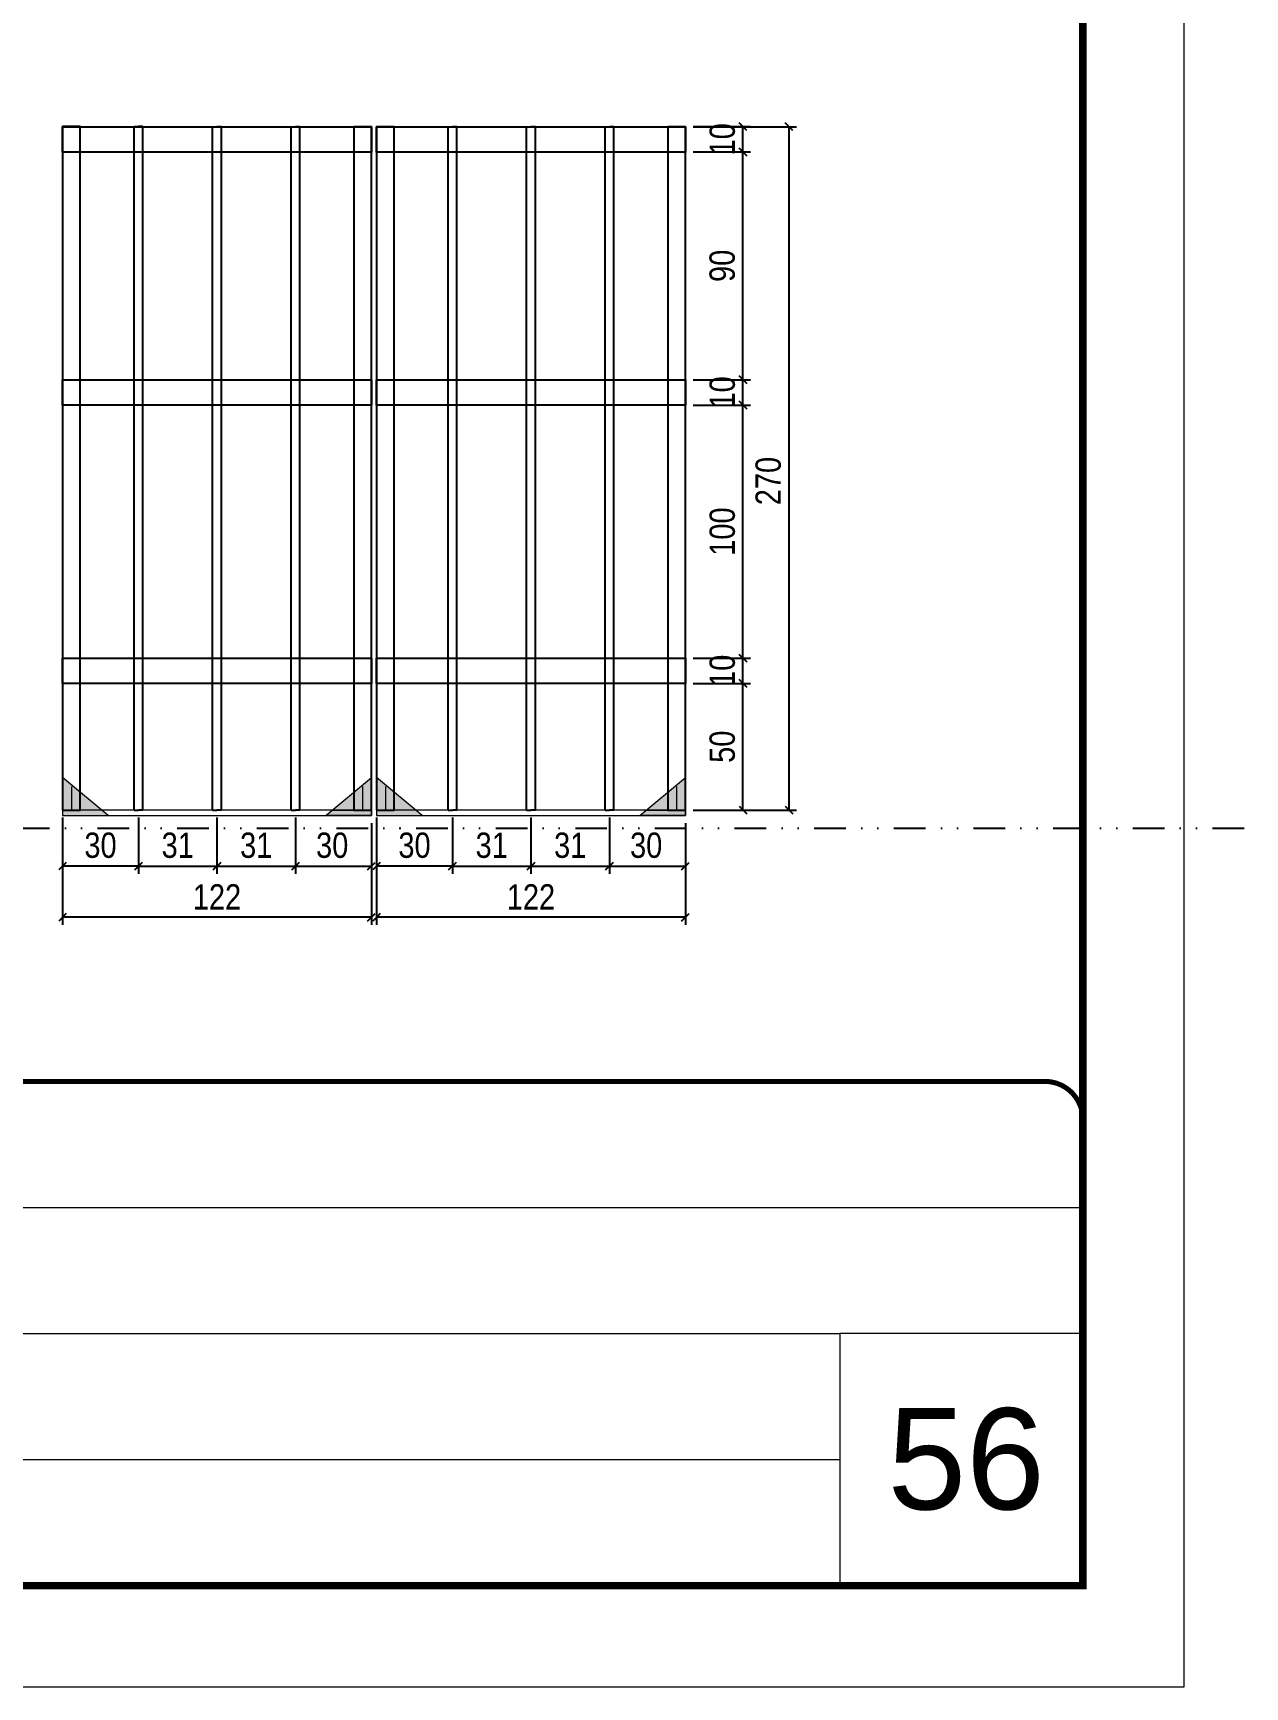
# Model space of a CAD drawing. Header units: millimetres. Extents: x 13777 to 27878, y -21631 to 6985.
# Drawn here: x 20199 to 20677, y -8997 to -8343 of the extents above; entities that cross this region are included whole.
import ezdxf

# ---------------------------------------------------------------- set-up
doc = ezdxf.new("R2010")
doc.units = ezdxf.units.MM
for name, pattern in [('CONTINUO', [0]), ('DASHED', [0.75, 0.5, -0.25]), ('DIVIDE2', [0.625, 0.25, -0.125, 0, -0.125, 0, -0.125]), ('HIDDEN', [0.375, 0.25, -0.125])]:
    doc.linetypes.add(name, pattern=pattern)
for name, color, linetype, lineweight in [('CARIMBO', 255, 'Continuous', 9), ('Folhas', 255, 'Continuous', 9), ('Madeira', 126, 'Continuous', 18), ('Sarr 2.2x7', 40, 'Continuous', 9), ('SARRAFO DE PRESSAO', 251, 'DASHED', 9)]:
    doc.layers.add(name, color=color, linetype=linetype, lineweight=lineweight)
for name, color, linetype in [('COTA', 241, 'Continuous'), ('Nível', 160, 'Continuous'), ('SARR_2.2x10', 60, 'Continuous'), ('SARR_3.5x7', 81, 'Continuous'), ('SARR_7x7', 40, 'Continuous')]:
    doc.layers.add(name, color=color, linetype=linetype)
doc.styles.add('ARIAL', font='arial.ttf')
doc.styles.add('COTA TECNICA', font='techl___.ttf', dxfattribs={"height": 10})
doc.dimstyles.new('PAINEL', dxfattribs={"dimtxt": 10, "dimasz": 3, "dimexe": 3, "dimexo": 3, "dimgap": 3, "dimtad": 1, "dimdec": 1, "dimzin": 12, "dimdsep": 46, "dimtxsty": 'COTA TECNICA', "dimblk1": 'OBLIQUE', "dimblk2": 'OBLIQUE', "dimsah": 1, "dimcen": 0.9, "dimclrd": 4, "dimclre": 4, "dimclrt": 240, "dimadec": 1, "dimazin": 3, "dimtfac": 1, "dimtdec": 1, "dimtmove": 0, "dimatfit": 3, "dimfxl": 1, "dimtolj": 1, "dimtzin": 12, "dimarcsym": 0})

# ---------------------------------------------------------------- blocks, each defined once
blk = doc.blocks.new('9999999999')
at = {"color": 30, "linetype": 'CONTINUO'}
for p, q in [((98564.56, 34379.64), (99583.98, 34379.64)), ((98564.56, 34329.83), (99487.98, 34329.83)), ((99583.98, 34329.83), (99487.98, 34329.83)), ((99487.98, 34329.83), (99487.98, 34230.21)), ((98564.56, 34280.02), (99487.98, 34280.02))]:
    blk.add_line(p, q, dxfattribs=at)
at = {"color": 30, "linetype": 'CONTINUO', "const_width": 2}
blk.add_lwpolyline([(99583.98, 34230.21), (99583.98, 34414.45, 0.414214), (99568.98, 34429.45), (98228.98, 34429.45, 0.414214), (98213.98, 34414.45), (98213.98, 34245.21, 0.414214), (98228.98, 34230.21), (99583.98, 34230.21)], format="xyb", dxfattribs=at)
at = {"layer": 'Folhas'}
blk.add_lwpolyline([(98138.98, 34190.21), (99623.98, 34190.21), (99623.98, 35240.21), (98138.98, 35240.21)], close=True, dxfattribs=at)
at = {"layer": 'Folhas', "color": 30, "const_width": 3}
blk.add_lwpolyline([(98213.98, 34230.21), (99583.98, 34230.21), (99583.98, 35200.21), (98213.98, 35200.21)], close=True, dxfattribs=at)
blk = doc.blocks.new('_Oblique')
at = {"color": 0, "linetype": 'ByBlock', "lineweight": -2}
blk.add_line((-0.5, -0.5), (0.5, 0.5), dxfattribs=at)
blk = doc.blocks.new('*D2419')
at = {"layer": 'COTA', "color": 4, "lineweight": -2, "transparency": 16777216}
for p, q in [((20334.53, -8668.47), (20334.53, -8695.64)), ((20456.53, -8668.47), (20456.53, -8695.64)), ((20456.53, -8692.64), (20334.53, -8692.64))]:
    blk.add_line(p, q, dxfattribs=at)
at = {"layer": 'Defpoints', "color": 0, "transparency": 16777216}
for p in [(20334.53, -8665.47), (20456.53, -8665.47), (20334.53, -8692.64)]:
    blk.add_point(p, dxfattribs=at)
at = {"layer": 'COTA', "color": 4, "lineweight": -2, "transparency": 16777216, "xscale": 3, "yscale": 3, "zscale": 3, "rotation": 180}
blk.add_blockref('_Oblique', (20334.53, -8692.64), dxfattribs=at)
at = {"layer": 'COTA', "color": 4, "lineweight": -2, "transparency": 16777216, "xscale": 3, "yscale": 3, "zscale": 3}
blk.add_blockref('_Oblique', (20456.53, -8692.64), dxfattribs=at)
at = {"layer": 'COTA', "color": 240, "transparency": 16777216, "insert": (20395.53, -8684.59), "char_height": 10, "attachment_point": 5, "style": 'COTA TECNICA'}
blk.add_mtext('\\A1;122', dxfattribs=at)
blk = doc.blocks.new('*D2420')
at = {"layer": 'COTA', "color": 4, "lineweight": -2, "transparency": 16777216}
for p, q in [((20334.53, -8653.27), (20334.53, -8675.47)), ((20364.53, -8653.27), (20364.53, -8675.47)), ((20364.53, -8672.47), (20334.53, -8672.47))]:
    blk.add_line(p, q, dxfattribs=at)
at = {"layer": 'Defpoints', "color": 0, "transparency": 16777216}
for p in [(20334.53, -8650.27), (20364.53, -8650.27), (20334.53, -8672.47)]:
    blk.add_point(p, dxfattribs=at)
at = {"layer": 'COTA', "color": 4, "lineweight": -2, "transparency": 16777216, "xscale": 3, "yscale": 3, "zscale": 3, "rotation": 180}
blk.add_blockref('_Oblique', (20334.53, -8672.47), dxfattribs=at)
at = {"layer": 'COTA', "color": 4, "lineweight": -2, "transparency": 16777216, "xscale": 3, "yscale": 3, "zscale": 3}
blk.add_blockref('_Oblique', (20364.53, -8672.47), dxfattribs=at)
at = {"layer": 'COTA', "color": 240, "transparency": 16777216, "insert": (20349.53, -8664.25), "char_height": 10, "attachment_point": 5, "style": 'COTA TECNICA'}
blk.add_mtext('\\A1;30', dxfattribs=at)
blk = doc.blocks.new('*D2421')
at = {"layer": 'COTA', "color": 4, "lineweight": -2, "transparency": 16777216}
for p, q in [((20426.53, -8653.27), (20426.53, -8675.47)), ((20456.53, -8655.47), (20456.53, -8675.47)), ((20426.53, -8672.47), (20456.53, -8672.47))]:
    blk.add_line(p, q, dxfattribs=at)
at = {"layer": 'Defpoints', "color": 0, "transparency": 16777216}
for p in [(20426.53, -8650.27), (20456.53, -8652.47), (20456.53, -8672.47)]:
    blk.add_point(p, dxfattribs=at)
at = {"layer": 'COTA', "color": 4, "lineweight": -2, "transparency": 16777216, "xscale": 3, "yscale": 3, "zscale": 3, "rotation": 180}
blk.add_blockref('_Oblique', (20426.53, -8672.47), dxfattribs=at)
at = {"layer": 'COTA', "color": 4, "lineweight": -2, "transparency": 16777216, "xscale": 3, "yscale": 3, "zscale": 3}
blk.add_blockref('_Oblique', (20456.53, -8672.47), dxfattribs=at)
at = {"layer": 'COTA', "color": 240, "transparency": 16777216, "insert": (20441.03, -8664.25), "char_height": 10, "attachment_point": 5, "style": 'COTA TECNICA'}
blk.add_mtext('\\A1;30', dxfattribs=at)
blk = doc.blocks.new('*D2422')
at = {"layer": 'COTA', "color": 4, "lineweight": -2, "transparency": 16777216}
for p, q in [((20364.53, -8653.27), (20364.53, -8675.47)), ((20395.53, -8653.27), (20395.53, -8675.47)), ((20364.53, -8672.47), (20395.53, -8672.47))]:
    blk.add_line(p, q, dxfattribs=at)
at = {"layer": 'Defpoints', "color": 0, "transparency": 16777216}
for p in [(20364.53, -8650.27), (20395.53, -8650.27), (20395.53, -8672.47)]:
    blk.add_point(p, dxfattribs=at)
at = {"layer": 'COTA', "color": 4, "lineweight": -2, "transparency": 16777216, "xscale": 3, "yscale": 3, "zscale": 3, "rotation": 180}
blk.add_blockref('_Oblique', (20364.53, -8672.47), dxfattribs=at)
at = {"layer": 'COTA', "color": 4, "lineweight": -2, "transparency": 16777216, "xscale": 3, "yscale": 3, "zscale": 3}
blk.add_blockref('_Oblique', (20395.53, -8672.47), dxfattribs=at)
at = {"layer": 'COTA', "color": 240, "transparency": 16777216, "insert": (20380.03, -8664.25), "char_height": 10, "attachment_point": 5, "style": 'COTA TECNICA'}
blk.add_mtext('\\A1;31', dxfattribs=at)
blk = doc.blocks.new('*D2423')
at = {"layer": 'COTA', "color": 4, "lineweight": -2, "transparency": 16777216}
for p, q in [((20459.53, -8600.27), (20482.23, -8600.27)), ((20479.23, -8650.27), (20479.23, -8600.27)), ((20459.53, -8650.27), (20482.23, -8650.27))]:
    blk.add_line(p, q, dxfattribs=at)
at = {"layer": 'Defpoints', "color": 0, "transparency": 16777216}
for p in [(20456.53, -8600.27), (20479.23, -8600.27), (20456.53, -8650.27)]:
    blk.add_point(p, dxfattribs=at)
at = {"layer": 'COTA', "color": 4, "lineweight": -2, "transparency": 16777216, "xscale": 3, "yscale": 3, "zscale": 3}
for p, rotation in [((20479.23, -8600.27), 90), ((20479.23, -8650.27), 270)]:
    blk.add_blockref('_Oblique', p, dxfattribs=dict(at, rotation=rotation))
at = {"layer": 'COTA', "color": 240, "transparency": 16777216, "insert": (20471.12, -8625.27), "char_height": 10, "attachment_point": 5, "rotation": 90, "style": 'COTA TECNICA'}
blk.add_mtext('\\A1;50', dxfattribs=at)
blk = doc.blocks.new('*D2424')
at = {"layer": 'COTA', "color": 4, "lineweight": -2, "transparency": 16777216}
for p, q in [((20395.53, -8653.27), (20395.53, -8675.47)), ((20426.53, -8653.27), (20426.53, -8675.47)), ((20395.53, -8672.47), (20426.53, -8672.47))]:
    blk.add_line(p, q, dxfattribs=at)
at = {"layer": 'Defpoints', "color": 0, "transparency": 16777216}
for p in [(20395.53, -8650.27), (20426.53, -8650.27), (20426.53, -8672.47)]:
    blk.add_point(p, dxfattribs=at)
at = {"layer": 'COTA', "color": 4, "lineweight": -2, "transparency": 16777216, "xscale": 3, "yscale": 3, "zscale": 3, "rotation": 180}
blk.add_blockref('_Oblique', (20395.53, -8672.47), dxfattribs=at)
at = {"layer": 'COTA', "color": 4, "lineweight": -2, "transparency": 16777216, "xscale": 3, "yscale": 3, "zscale": 3}
blk.add_blockref('_Oblique', (20426.53, -8672.47), dxfattribs=at)
at = {"layer": 'COTA', "color": 240, "transparency": 16777216, "insert": (20411.03, -8664.25), "char_height": 10, "attachment_point": 5, "style": 'COTA TECNICA'}
blk.add_mtext('\\A1;31', dxfattribs=at)
blk = doc.blocks.new('*D2425')
at = {"layer": 'COTA', "color": 4, "lineweight": -2, "transparency": 16777216}
for p, q in [((20459.53, -8590.27), (20482.23, -8590.27)), ((20479.23, -8600.27), (20479.23, -8590.27)), ((20459.53, -8600.27), (20482.23, -8600.27))]:
    blk.add_line(p, q, dxfattribs=at)
at = {"layer": 'Defpoints', "color": 0, "transparency": 16777216}
for p in [(20456.53, -8590.27), (20479.23, -8590.27), (20456.53, -8600.27)]:
    blk.add_point(p, dxfattribs=at)
at = {"layer": 'COTA', "color": 4, "lineweight": -2, "transparency": 16777216, "xscale": 3, "yscale": 3, "zscale": 3}
for p, rotation in [((20479.23, -8590.27), 90), ((20479.23, -8600.27), 270)]:
    blk.add_blockref('_Oblique', p, dxfattribs=dict(at, rotation=rotation))
at = {"layer": 'COTA', "color": 240, "transparency": 16777216, "insert": (20471.13, -8595.27), "char_height": 10, "attachment_point": 5, "rotation": 90, "style": 'COTA TECNICA'}
blk.add_mtext('\\A1;10', dxfattribs=at)
blk = doc.blocks.new('*D2426')
at = {"layer": 'COTA', "color": 4, "lineweight": -2, "transparency": 16777216}
for p, q in [((20459.53, -8490.27), (20482.23, -8490.27)), ((20479.23, -8590.27), (20479.23, -8490.27)), ((20459.53, -8590.27), (20482.23, -8590.27))]:
    blk.add_line(p, q, dxfattribs=at)
at = {"layer": 'Defpoints', "color": 0, "transparency": 16777216}
for p in [(20456.53, -8490.27), (20479.23, -8490.27), (20456.53, -8590.27)]:
    blk.add_point(p, dxfattribs=at)
at = {"layer": 'COTA', "color": 4, "lineweight": -2, "transparency": 16777216, "xscale": 3, "yscale": 3, "zscale": 3}
for p, rotation in [((20479.23, -8490.27), 90), ((20479.23, -8590.27), 270)]:
    blk.add_blockref('_Oblique', p, dxfattribs=dict(at, rotation=rotation))
at = {"layer": 'COTA', "color": 240, "transparency": 16777216, "insert": (20471.13, -8540.27), "char_height": 10, "attachment_point": 5, "rotation": 90, "style": 'COTA TECNICA'}
blk.add_mtext('\\A1;100', dxfattribs=at)
blk = doc.blocks.new('*D2427')
at = {"layer": 'COTA', "color": 4, "lineweight": -2, "transparency": 16777216}
for p, q in [((20459.53, -8480.27), (20482.23, -8480.27)), ((20479.23, -8490.27), (20479.23, -8480.27)), ((20459.53, -8490.27), (20482.23, -8490.27))]:
    blk.add_line(p, q, dxfattribs=at)
at = {"layer": 'Defpoints', "color": 0, "transparency": 16777216}
for p in [(20456.53, -8480.27), (20479.23, -8480.27), (20456.53, -8490.27)]:
    blk.add_point(p, dxfattribs=at)
at = {"layer": 'COTA', "color": 4, "lineweight": -2, "transparency": 16777216, "xscale": 3, "yscale": 3, "zscale": 3}
for p, rotation in [((20479.23, -8480.27), 90), ((20479.23, -8490.27), 270)]:
    blk.add_blockref('_Oblique', p, dxfattribs=dict(at, rotation=rotation))
at = {"layer": 'COTA', "color": 240, "transparency": 16777216, "insert": (20471.13, -8485.27), "char_height": 10, "attachment_point": 5, "rotation": 90, "style": 'COTA TECNICA'}
blk.add_mtext('\\A1;10', dxfattribs=at)
blk = doc.blocks.new('*D2428')
at = {"layer": 'COTA', "color": 4, "lineweight": -2, "transparency": 16777216}
for p, q in [((20459.53, -8390.27), (20482.23, -8390.27)), ((20479.23, -8480.27), (20479.23, -8390.27)), ((20459.53, -8480.27), (20482.23, -8480.27))]:
    blk.add_line(p, q, dxfattribs=at)
at = {"layer": 'Defpoints', "color": 0, "transparency": 16777216}
for p in [(20456.53, -8390.27), (20479.23, -8390.27), (20456.53, -8480.27)]:
    blk.add_point(p, dxfattribs=at)
at = {"layer": 'COTA', "color": 4, "lineweight": -2, "transparency": 16777216, "xscale": 3, "yscale": 3, "zscale": 3}
for p, rotation in [((20479.23, -8390.27), 90), ((20479.23, -8480.27), 270)]:
    blk.add_blockref('_Oblique', p, dxfattribs=dict(at, rotation=rotation))
at = {"layer": 'COTA', "color": 240, "transparency": 16777216, "insert": (20471.1, -8435.27), "char_height": 10, "attachment_point": 5, "rotation": 90, "style": 'COTA TECNICA'}
blk.add_mtext('\\A1;90', dxfattribs=at)
blk = doc.blocks.new('*D2429')
at = {"layer": 'COTA', "color": 4, "lineweight": -2, "transparency": 16777216}
for p, q in [((20459.53, -8380.27), (20482.23, -8380.27)), ((20479.23, -8390.27), (20479.23, -8380.27)), ((20459.53, -8390.27), (20482.23, -8390.27))]:
    blk.add_line(p, q, dxfattribs=at)
at = {"layer": 'Defpoints', "color": 0, "transparency": 16777216}
for p in [(20456.53, -8380.27), (20479.23, -8380.27), (20456.53, -8390.27)]:
    blk.add_point(p, dxfattribs=at)
at = {"layer": 'COTA', "color": 4, "lineweight": -2, "transparency": 16777216, "xscale": 3, "yscale": 3, "zscale": 3}
for p, rotation in [((20479.23, -8380.27), 90), ((20479.23, -8390.27), 270)]:
    blk.add_blockref('_Oblique', p, dxfattribs=dict(at, rotation=rotation))
at = {"layer": 'COTA', "color": 240, "transparency": 16777216, "insert": (20471.13, -8385.27), "char_height": 10, "attachment_point": 5, "rotation": 90, "style": 'COTA TECNICA'}
blk.add_mtext('\\A1;10', dxfattribs=at)
blk = doc.blocks.new('*D2435')
at = {"layer": 'COTA', "color": 4, "lineweight": -2, "transparency": 16777216}
for p, q in [((20459.53, -8380.3), (20500.39, -8380.3)), ((20497.39, -8380.3), (20497.39, -8650.27)), ((20459.53, -8650.27), (20500.39, -8650.27))]:
    blk.add_line(p, q, dxfattribs=at)
at = {"layer": 'Defpoints', "color": 0, "transparency": 16777216}
for p in [(20456.53, -8380.3), (20456.53, -8650.27), (20497.39, -8650.27)]:
    blk.add_point(p, dxfattribs=at)
at = {"layer": 'COTA', "color": 4, "lineweight": -2, "transparency": 16777216, "xscale": 3, "yscale": 3, "zscale": 3}
for p, rotation in [((20497.39, -8380.3), 90), ((20497.39, -8650.27), 270)]:
    blk.add_blockref('_Oblique', p, dxfattribs=dict(at, rotation=rotation))
at = {"layer": 'COTA', "color": 240, "transparency": 16777216, "insert": (20489.28, -8520.3), "char_height": 10, "attachment_point": 5, "rotation": 90, "style": 'COTA TECNICA'}
blk.add_mtext('\\A1;270', dxfattribs=at)
blk = doc.blocks.new('*D2430')
at = {"layer": 'COTA', "color": 4, "lineweight": -2, "transparency": 16777216}
for p, q in [((20210.53, -8668.47), (20210.53, -8695.64)), ((20332.53, -8668.47), (20332.53, -8695.64)), ((20332.53, -8692.64), (20210.53, -8692.64))]:
    blk.add_line(p, q, dxfattribs=at)
at = {"layer": 'Defpoints', "color": 0, "transparency": 16777216}
for p in [(20210.53, -8665.47), (20332.53, -8665.47), (20210.53, -8692.64)]:
    blk.add_point(p, dxfattribs=at)
at = {"layer": 'COTA', "color": 4, "lineweight": -2, "transparency": 16777216, "xscale": 3, "yscale": 3, "zscale": 3, "rotation": 180}
blk.add_blockref('_Oblique', (20210.53, -8692.64), dxfattribs=at)
at = {"layer": 'COTA', "color": 4, "lineweight": -2, "transparency": 16777216, "xscale": 3, "yscale": 3, "zscale": 3}
blk.add_blockref('_Oblique', (20332.53, -8692.64), dxfattribs=at)
at = {"layer": 'COTA', "color": 240, "transparency": 16777216, "insert": (20271.53, -8684.59), "char_height": 10, "attachment_point": 5, "style": 'COTA TECNICA'}
blk.add_mtext('\\A1;122', dxfattribs=at)
blk = doc.blocks.new('*D2431')
at = {"layer": 'COTA', "color": 4, "lineweight": -2, "transparency": 16777216}
for p, q in [((20210.53, -8653.27), (20210.53, -8675.47)), ((20240.53, -8653.27), (20240.53, -8675.47)), ((20240.53, -8672.47), (20210.53, -8672.47))]:
    blk.add_line(p, q, dxfattribs=at)
at = {"layer": 'Defpoints', "color": 0, "transparency": 16777216}
for p in [(20210.53, -8650.27), (20240.53, -8650.27), (20210.53, -8672.47)]:
    blk.add_point(p, dxfattribs=at)
at = {"layer": 'COTA', "color": 4, "lineweight": -2, "transparency": 16777216, "xscale": 3, "yscale": 3, "zscale": 3, "rotation": 180}
blk.add_blockref('_Oblique', (20210.53, -8672.47), dxfattribs=at)
at = {"layer": 'COTA', "color": 4, "lineweight": -2, "transparency": 16777216, "xscale": 3, "yscale": 3, "zscale": 3}
blk.add_blockref('_Oblique', (20240.53, -8672.47), dxfattribs=at)
at = {"layer": 'COTA', "color": 240, "transparency": 16777216, "insert": (20225.53, -8664.25), "char_height": 10, "attachment_point": 5, "style": 'COTA TECNICA'}
blk.add_mtext('\\A1;30', dxfattribs=at)
blk = doc.blocks.new('*D2432')
at = {"layer": 'COTA', "color": 4, "lineweight": -2, "transparency": 16777216}
for p, q in [((20302.53, -8653.27), (20302.53, -8675.47)), ((20332.53, -8655.47), (20332.53, -8675.47)), ((20302.53, -8672.47), (20332.53, -8672.47))]:
    blk.add_line(p, q, dxfattribs=at)
at = {"layer": 'Defpoints', "color": 0, "transparency": 16777216}
for p in [(20302.53, -8650.27), (20332.53, -8652.47), (20332.53, -8672.47)]:
    blk.add_point(p, dxfattribs=at)
at = {"layer": 'COTA', "color": 4, "lineweight": -2, "transparency": 16777216, "xscale": 3, "yscale": 3, "zscale": 3, "rotation": 180}
blk.add_blockref('_Oblique', (20302.53, -8672.47), dxfattribs=at)
at = {"layer": 'COTA', "color": 4, "lineweight": -2, "transparency": 16777216, "xscale": 3, "yscale": 3, "zscale": 3}
blk.add_blockref('_Oblique', (20332.53, -8672.47), dxfattribs=at)
at = {"layer": 'COTA', "color": 240, "transparency": 16777216, "insert": (20317.03, -8664.25), "char_height": 10, "attachment_point": 5, "style": 'COTA TECNICA'}
blk.add_mtext('\\A1;30', dxfattribs=at)
blk = doc.blocks.new('*D2433')
at = {"layer": 'COTA', "color": 4, "lineweight": -2, "transparency": 16777216}
for p, q in [((20240.53, -8653.27), (20240.53, -8675.47)), ((20271.53, -8653.27), (20271.53, -8675.47)), ((20240.53, -8672.47), (20271.53, -8672.47))]:
    blk.add_line(p, q, dxfattribs=at)
at = {"layer": 'Defpoints', "color": 0, "transparency": 16777216}
for p in [(20240.53, -8650.27), (20271.53, -8650.27), (20271.53, -8672.47)]:
    blk.add_point(p, dxfattribs=at)
at = {"layer": 'COTA', "color": 4, "lineweight": -2, "transparency": 16777216, "xscale": 3, "yscale": 3, "zscale": 3, "rotation": 180}
blk.add_blockref('_Oblique', (20240.53, -8672.47), dxfattribs=at)
at = {"layer": 'COTA', "color": 4, "lineweight": -2, "transparency": 16777216, "xscale": 3, "yscale": 3, "zscale": 3}
blk.add_blockref('_Oblique', (20271.53, -8672.47), dxfattribs=at)
at = {"layer": 'COTA', "color": 240, "transparency": 16777216, "insert": (20256.03, -8664.25), "char_height": 10, "attachment_point": 5, "style": 'COTA TECNICA'}
blk.add_mtext('\\A1;31', dxfattribs=at)
blk = doc.blocks.new('*D2434')
at = {"layer": 'COTA', "color": 4, "lineweight": -2, "transparency": 16777216}
for p, q in [((20271.53, -8653.27), (20271.53, -8675.47)), ((20302.53, -8653.27), (20302.53, -8675.47)), ((20271.53, -8672.47), (20302.53, -8672.47))]:
    blk.add_line(p, q, dxfattribs=at)
at = {"layer": 'Defpoints', "color": 0, "transparency": 16777216}
for p in [(20271.53, -8650.27), (20302.53, -8650.27), (20302.53, -8672.47)]:
    blk.add_point(p, dxfattribs=at)
at = {"layer": 'COTA', "color": 4, "lineweight": -2, "transparency": 16777216, "xscale": 3, "yscale": 3, "zscale": 3, "rotation": 180}
blk.add_blockref('_Oblique', (20271.53, -8672.47), dxfattribs=at)
at = {"layer": 'COTA', "color": 4, "lineweight": -2, "transparency": 16777216, "xscale": 3, "yscale": 3, "zscale": 3}
blk.add_blockref('_Oblique', (20302.53, -8672.47), dxfattribs=at)
at = {"layer": 'COTA', "color": 240, "transparency": 16777216, "insert": (20287.03, -8664.25), "char_height": 10, "attachment_point": 5, "style": 'COTA TECNICA'}
blk.add_mtext('\\A1;31', dxfattribs=at)

msp = doc.modelspace()

# ---------------------------------------------------------------- hatches: boundary and pattern name
at = {"layer": 'Madeira'}
h = msp.add_hatch(color=252, dxfattribs=at)
h.dxf.hatch_style = 2
h.paths.add_polyline_path([(20210.53, -8637.47), (20210.53, -8652.47), (20228.53, -8652.47)])
h = msp.add_hatch(color=252, dxfattribs=at)
h.dxf.hatch_style = 2
h.paths.add_polyline_path([(20332.53, -8637.47), (20332.53, -8652.47), (20314.53, -8652.47)])
h = msp.add_hatch(color=252, dxfattribs=at)
h.dxf.hatch_style = 2
h.paths.add_polyline_path([(20334.53, -8637.47), (20334.53, -8652.47), (20352.53, -8652.47)])
h = msp.add_hatch(color=252, dxfattribs=at)
h.dxf.hatch_style = 2
h.paths.add_polyline_path([(20456.53, -8637.47), (20456.53, -8652.47), (20438.53, -8652.47)])

# ---------------------------------------------------------------- linework, layer by layer
at = {"layer": 'Madeira', "color": 1, "linetype": 'HIDDEN'}
for p, q in [((20214.03, -8640.97), (20214.03, -8650.27)), ((20214.03, -8640.97), (20214.03, -8650.27)), ((20217.53, -8644.47), (20217.53, -8650.27)), ((20329.03, -8640.97), (20329.03, -8650.27)), ((20329.03, -8640.97), (20329.03, -8650.27)), ((20338.03, -8640.97), (20338.03, -8650.27)), ((20338.03, -8640.97), (20338.03, -8650.27)), ((20341.53, -8644.47), (20341.53, -8650.27)), ((20453.03, -8640.97), (20453.03, -8650.27)), ((20453.03, -8640.97), (20453.03, -8650.27)), ((20220.36, -8650.27), (20210.53, -8650.27)), ((20220.36, -8650.27), (20210.53, -8650.27)), ((20226.33, -8650.27), (20210.53, -8650.27)), ((20316.73, -8650.27), (20332.53, -8650.27)), ((20322.7, -8650.27), (20332.53, -8650.27)), ((20322.7, -8650.27), (20332.53, -8650.27)), ((20344.36, -8650.27), (20334.53, -8650.27)), ((20344.36, -8650.27), (20334.53, -8650.27)), ((20350.33, -8650.27), (20334.53, -8650.27)), ((20440.73, -8650.27), (20456.53, -8650.27)), ((20446.7, -8650.27), (20456.53, -8650.27)), ((20446.7, -8650.27), (20456.53, -8650.27))]:
    msp.add_line(p, q, dxfattribs=at)
at = {"layer": 'Madeira'}
for p, q in [((20210.53, -8650.27), (20210.53, -8652.47)), ((20210.53, -8650.27), (20210.53, -8652.47)), ((20210.53, -8650.27), (20210.53, -8652.47)), ((20334.53, -8650.27), (20334.53, -8652.47)), ((20334.53, -8650.27), (20334.53, -8652.47)), ((20334.53, -8650.27), (20334.53, -8652.47))]:
    msp.add_line(p, q, dxfattribs=at)
at = {"layer": 'Madeira', "color": 0}
for points in [[(20210.53, -8637.47), (20210.53, -8652.47), (20228.53, -8652.47), (20210.53, -8637.47)], [(20332.53, -8637.47), (20332.53, -8652.47), (20314.53, -8652.47), (20332.53, -8637.47)], [(20334.53, -8637.47), (20334.53, -8652.47), (20352.53, -8652.47), (20334.53, -8637.47)], [(20456.53, -8637.47), (20456.53, -8652.47), (20438.53, -8652.47), (20456.53, -8637.47)]]:
    msp.add_lwpolyline(points, dxfattribs=at)
at = {"layer": 'Nível', "color": 4, "linetype": 'DIVIDE2', "ltscale": 50}
msp.add_line((13777.11, -8657.47), (21531.15, -8657.47), dxfattribs=at)
at = {"layer": 'Sarr 2.2x7'}
for points in [[(20332.53, -8650.27), (20210.53, -8650.27), (20210.53, -8652.47), (20332.53, -8652.47)], [(20456.53, -8650.27), (20334.53, -8650.27), (20334.53, -8652.47), (20456.53, -8652.47)]]:
    msp.add_lwpolyline(points, close=True, dxfattribs=at)
at = {"layer": 'SARR_2.2x10'}
for points in [[(20210.53, -8380.3), (20332.53, -8380.3), (20332.53, -8390.3), (20210.53, -8390.3)], [(20334.53, -8380.3), (20456.53, -8380.3), (20456.53, -8390.3), (20334.53, -8390.3)], [(20210.53, -8480.3), (20332.53, -8480.3), (20332.53, -8490.3), (20210.53, -8490.3)], [(20334.53, -8480.3), (20456.53, -8480.3), (20456.53, -8490.3), (20334.53, -8490.3)], [(20210.53, -8590.3), (20332.53, -8590.3), (20332.53, -8600.3), (20210.53, -8600.3)], [(20334.53, -8590.3), (20456.53, -8590.3), (20456.53, -8600.3), (20334.53, -8600.3)]]:
    msp.add_lwpolyline(points, close=True, dxfattribs=at)
at = {"layer": 'SARR_3.5x7'}
for p, q in [((20238.78, -8650.27), (20238.78, -8380.27)), ((20238.78, -8380.27), (20240.53, -8380.27)), ((20242.28, -8380.27), (20240.53, -8380.27)), ((20242.28, -8650.27), (20242.28, -8380.27)), ((20269.78, -8650.27), (20269.78, -8380.3)), ((20269.78, -8380.3), (20271.53, -8380.3)), ((20273.28, -8380.3), (20271.53, -8380.3)), ((20273.28, -8650.27), (20273.28, -8380.3)), ((20300.78, -8650.27), (20300.78, -8380.3)), ((20300.78, -8380.3), (20302.53, -8380.3)), ((20304.28, -8380.3), (20302.53, -8380.3)), ((20304.28, -8650.27), (20304.28, -8380.3)), ((20362.78, -8650.27), (20362.78, -8380.3)), ((20362.78, -8380.3), (20364.53, -8380.3)), ((20366.28, -8380.3), (20364.53, -8380.3)), ((20366.28, -8650.27), (20366.28, -8380.3)), ((20393.78, -8650.27), (20393.78, -8380.3)), ((20393.78, -8380.3), (20395.53, -8380.3)), ((20397.28, -8380.3), (20395.53, -8380.3)), ((20397.28, -8650.27), (20397.28, -8380.3)), ((20424.78, -8650.27), (20424.78, -8380.3)), ((20424.78, -8380.3), (20426.53, -8380.3)), ((20428.28, -8380.3), (20426.53, -8380.3)), ((20428.28, -8650.27), (20428.28, -8380.3)), ((20238.78, -8650.27), (20240.53, -8650.27)), ((20242.28, -8650.27), (20240.53, -8650.27)), ((20269.78, -8650.27), (20271.53, -8650.27)), ((20273.28, -8650.27), (20271.53, -8650.27)), ((20300.78, -8650.27), (20302.53, -8650.27)), ((20304.28, -8650.27), (20302.53, -8650.27)), ((20362.78, -8650.27), (20364.53, -8650.27)), ((20366.28, -8650.27), (20364.53, -8650.27)), ((20393.78, -8650.27), (20395.53, -8650.27)), ((20397.28, -8650.27), (20395.53, -8650.27)), ((20424.78, -8650.27), (20426.53, -8650.27)), ((20428.28, -8650.27), (20426.53, -8650.27))]:
    msp.add_line(p, q, dxfattribs=at)
at = {"layer": 'SARR_7x7'}
for points in [[(20210.53, -8650.27), (20217.53, -8650.27), (20217.53, -8380.27), (20210.53, -8380.27)], [(20325.53, -8650.27), (20332.53, -8650.27), (20332.53, -8380.3), (20325.53, -8380.3)], [(20334.53, -8650.27), (20341.53, -8650.27), (20341.53, -8380.3), (20334.53, -8380.3)], [(20449.53, -8650.27), (20456.53, -8650.27), (20456.53, -8380.3), (20449.53, -8380.3)]]:
    msp.add_lwpolyline(points, close=True, dxfattribs=at)

# ---------------------------------------------------------------- block references
at = {"layer": 'SARRAFO DE PRESSAO', "color": 6, "linetype": 'ByBlock'}
msp.add_blockref('9999999999', (-78970.51, -43186.95), dxfattribs=at)

# ---------------------------------------------------------------- texts
at = {"layer": 'CARIMBO', "style": 'ARIAL'}
msp.add_text('56', height=40, dxfattribs=at).set_placement((20536.33, -8926.61))

# ---------------------------------------------------------------- dimensions: what is measured, and where the dimension line sits
at = {"layer": 'COTA'}
for base, p1, p2, picture, middle in [((20479.23, -8380.27), (20456.53, -8390.27), (20456.53, -8380.27), '*D2429', (20479.23, -8385.27)), ((20497.39, -8650.27), (20456.53, -8380.3), (20456.53, -8650.27), '*D2435', (20497.39, -8520.3)), ((20479.23, -8480.27), (20456.53, -8490.27), (20456.53, -8480.27), '*D2427', (20479.23, -8485.27)), ((20479.23, -8590.27), (20456.53, -8600.27), (20456.53, -8590.27), '*D2425', (20479.23, -8595.27))]:
    dim = msp.add_linear_dim(base=base, p1=p1, p2=p2, angle=90, dimstyle='PAINEL', override={"dimtmove": 1}, dxfattribs=at)
    dim.commit()
    dim.dimension.update_dxf_attribs({"geometry": picture, "text_midpoint": middle, "dimtype": 160})
for base, p1, p2, angle, picture, middle in [((20479.23, -8390.27), (20456.53, -8480.27), (20456.53, -8390.27), 90, '*D2428', (20471.1, -8435.27)), ((20479.23, -8490.27), (20456.53, -8590.27), (20456.53, -8490.27), 90, '*D2426', (20471.13, -8540.27)), ((20479.23, -8600.27), (20456.53, -8650.27), (20456.53, -8600.27), 90, '*D2423', (20471.12, -8625.27)), ((20210.53, -8672.47), (20240.53, -8650.27), (20210.53, -8650.27), 180, '*D2431', (20225.53, -8664.25)), ((20334.53, -8672.47), (20364.53, -8650.27), (20334.53, -8650.27), 180, '*D2420', (20349.53, -8664.25)), ((20210.53, -8692.64), (20332.53, -8665.47), (20210.53, -8665.47), 180, '*D2430', (20271.53, -8684.59)), ((20334.53, -8692.64), (20456.53, -8665.47), (20334.53, -8665.47), 180, '*D2419', (20395.53, -8684.59))]:
    dim = msp.add_linear_dim(base=base, p1=p1, p2=p2, angle=angle, dimstyle='PAINEL', override={"dimtmove": 1}, dxfattribs=at)
    dim.commit()
    dim.dimension.update_dxf_attribs({"geometry": picture, "text_midpoint": middle})
for base, p1, p2, picture, middle in [((20271.53, -8672.47), (20240.53, -8650.27), (20271.53, -8650.27), '*D2433', (20256.03, -8664.25)), ((20302.53, -8672.47), (20271.53, -8650.27), (20302.53, -8650.27), '*D2434', (20287.03, -8664.25)), ((20395.53, -8672.47), (20364.53, -8650.27), (20395.53, -8650.27), '*D2422', (20380.03, -8664.25)), ((20426.53, -8672.47), (20395.53, -8650.27), (20426.53, -8650.27), '*D2424', (20411.03, -8664.25))]:
    dim = msp.add_linear_dim(base=base, p1=p1, p2=p2, dimstyle='PAINEL', override={"dimtmove": 1}, dxfattribs=at)
    dim.commit()
    dim.dimension.update_dxf_attribs({"geometry": picture, "text_midpoint": middle})
for base, p1, p2, picture, middle in [((20332.53, -8672.47), (20302.53, -8650.27), (20332.53, -8652.47), '*D2432', (20317.03, -8672.47)), ((20456.53, -8672.47), (20426.53, -8650.27), (20456.53, -8652.47), '*D2421', (20441.03, -8672.47))]:
    dim = msp.add_linear_dim(base=base, p1=p1, p2=p2, dimstyle='PAINEL', override={"dimtmove": 1}, dxfattribs=at)
    dim.commit()
    dim.dimension.update_dxf_attribs({"geometry": picture, "text_midpoint": middle, "dimtype": 160})

doc.saveas('drawing.dxf')
